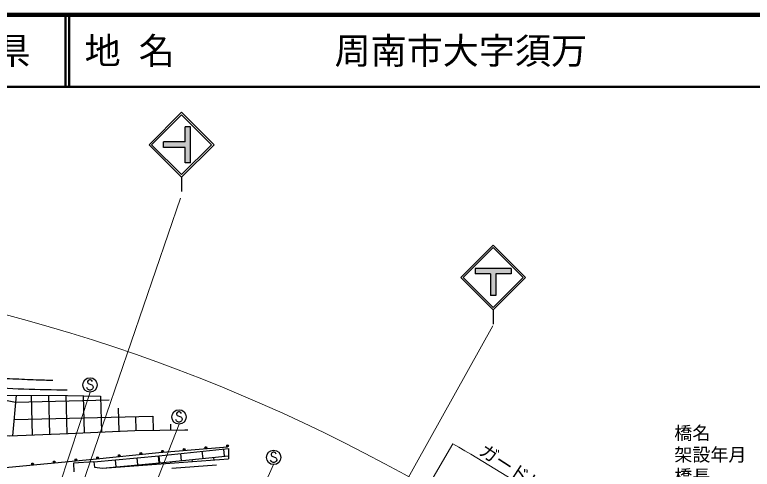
# Model space of a CAD drawing. Units: millimetres, scale not verified. Extents: x 40000 to 680000, y 20000 to 380000.
# Drawn here: x 360694 to 462928, y 316934 to 380000 of the extents above; entities that cross this region are included whole.
import ezdxf
from ezdxf.enums import TextEntityAlignment as Align

# ---------------------------------------------------------------- set-up
doc = ezdxf.new("R2010")
doc.units = ezdxf.units.MM
doc.header["$LTSCALE"] = 1000
for name, color, linetype, lineweight in [('M-BGD', 7, 'Continuous', 25), ('M-STR-HTXT', 7, 'Continuous', 13), ('M-STR-STRC', 7, 'Continuous', 25), ('M-TTL', 2, 'Continuous', 140), ('M-TTL-LINE', 7, 'Continuous', 50)]:
    doc.layers.add(name, color=color, linetype=linetype, lineweight=lineweight)
doc.layers.add('M-BMK-HTXT', color=7, linetype='Continuous')
doc.layers.add('M-TTL-TXT', color=7, linetype='Continuous')
doc.styles.add('ＭＳ ゴシック', font='')
doc.styles.get('ＭＳ ゴシック').set_extended_font_data('MS Gothic')

msp = doc.modelspace()

# ---------------------------------------------------------------- hatches: boundary and pattern name
at = {"layer": 'M-STR-STRC'}
for points in [[(381314, 362343), (384314, 362343), (384314, 364468), (385064, 364468), (385064, 359468), (384314, 359468), (384314, 361593), (381314, 361593)], [(424515, 344796), (429515, 344796), (429515, 344046), (427390, 344046), (427390, 341046), (426640, 341046), (426640, 344046), (424515, 344046)]]:
    msp.add_hatch(color=256, dxfattribs=at).paths.add_polyline_path(points)

# ---------------------------------------------------------------- linework, layer by layer
at = {"layer": 'M-BGD'}
for p, q in [((316359, 335166), (360801, 326247)), ((360883, 327198), (360396, 321578)), ((362974, 327184), (363111, 321686)), ((365375, 327167), (365510, 321782)), ((367776, 327150), (367908, 321877)), ((360801, 326247), (373792, 326573)), ((370177, 327121), (370306, 321986)), ((372579, 327091), (372704, 322096)), ((375022, 325403), (375102, 322207)), ((360592, 323841), (379851, 324324)), ((377451, 324264), (377500, 322312)), ((379851, 324324), (379900, 322347)), ((382280, 323185), (382300, 322381)), ((368110, 321885), (377359, 322310)), ((383663, 319122), (383764, 318127)), ((386647, 319427), (386749, 318432)), ((389632, 319731), (389733, 318736)), ((390305, 319800), (390319, 318366)), ((371635, 317982), (371744, 317239)), ((374623, 318258), (374715, 317263)), ((377610, 318534), (377702, 317538)), ((380597, 318810), (380689, 317814)), ((380678, 318818), (380780, 317823)), ((380744, 317819), (390315, 318796)), ((382272, 317975), (382292, 317776)), ((385257, 318280), (385286, 317996)), ((388241, 318584), (388279, 318216)), ((372840, 317089), (380744, 317819)), ((373221, 317125), (373222, 317110)), ((376208, 317401), (376215, 317330)), ((379195, 317676), (379207, 317549)), ((382475, 317093), (388658, 317547))]:
    msp.add_line(p, q, dxfattribs=at)
for points in [[(272091, 325297), (272479, 327790), (280076, 331426), (295102, 335565), (313854, 336644), (323275, 336303), (339846, 333000), (356594, 327228), (368022, 327148), (372579, 327091)], [(272091, 325297), (279684, 326679), (291059, 328224), (300688, 328355), (315874, 327817), (331959, 325963), (342022, 324013), (353858, 321787), (359904, 321559), (368110, 321885)], [(377359, 322310), (384279, 322409), (384700, 322417)], [(371635, 317982), (380678, 318818), (390305, 319800)], [(371635, 317982), (368823, 317766), (368868, 316584)], [(371744, 317239), (372877, 317085), (390319, 318366)]]:
    msp.add_lwpolyline(points, dxfattribs=at)
for points, knots in [([(365967, 329260), (365202, 329269), (364437, 329284), (363673, 329312), (362597, 329351), (361521, 329415), (360445, 329454), (359133, 329502), (357820, 329512), (356512, 329601), (355491, 329670), (354472, 329786), (353453, 329895), (352023, 330048), (350593, 330189), (349160, 330308), (348511, 330362), (347862, 330412), (347213, 330461)], [0, 0, 0, 0, 1, 1, 1, 2, 2, 2, 3, 3, 3, 4, 4, 4, 5, 5, 5, 6, 6, 6, 6]), ([(367939, 327930), (367464, 327928), (366988, 327928), (366513, 327930), (364483, 327939), (362453, 327993), (360427, 328109), (358427, 328223), (356431, 328399), (354434, 328552), (353756, 328604), (353078, 328653), (352400, 328702)], [0, 0, 0, 0, 1, 1, 1, 2, 2, 2, 3, 3, 3, 4, 4, 4, 4])]:
    msp.add_open_spline(points, degree=3, knots=knots, dxfattribs=at)
at = {"layer": 'M-STR-HTXT'}
for p, q in [((368161, 309335), (383682, 354532)), ((426965, 336821), (405041, 297495)), ((371126, 327634), (365381, 310140)), ((383464, 323194), (376761, 306094)), ((421402, 320477), (418388, 315228)), ((396586, 317581), (388845, 300917))]:
    msp.add_line(p, q, dxfattribs=at)
for radius, start, end in [(240000, 49.60537, 97.96635), (247000, 52.9189, 60.14121)]:
    msp.add_arc((298429, 106265), radius, start, end, dxfattribs=at)
at = {"layer": 'M-STR-STRC'}
for p, q in [((379314, 361969), (383814, 366469)), ((379668, 361969), (383814, 366115)), ((388315, 361968), (383814, 366469)), ((387961, 361968), (383814, 366115)), ((385064, 364468), (384314, 364468)), ((384314, 362343), (384314, 364468)), ((385064, 359468), (385064, 364468)), ((379314, 361969), (383814, 357468)), ((379668, 361969), (383814, 357822)), ((381314, 361593), (381314, 362343)), ((384314, 362343), (381314, 362343)), ((383814, 357822), (387961, 361968)), ((383815, 357468), (388315, 361968)), ((384314, 361593), (381314, 361593)), ((384314, 359468), (384314, 361593)), ((385064, 359468), (384314, 359468)), ((383814, 357468), (383814, 355468)), ((422516, 343546), (427016, 348046)), ((422869, 343546), (427016, 347693)), ((431516, 343546), (427016, 348046)), ((431162, 343546), (427016, 347693)), ((429515, 344796), (424515, 344796)), ((424515, 344796), (424515, 344046)), ((429515, 344796), (429515, 344046)), ((422516, 343546), (427016, 339046)), ((422869, 343546), (427016, 339399)), ((426640, 344046), (424515, 344046)), ((426640, 344046), (426640, 341046)), ((427016, 339399), (431162, 343546)), ((427016, 339046), (431516, 343546)), ((427390, 344046), (427390, 341046)), ((429515, 344046), (427390, 344046)), ((427390, 341046), (426640, 341046)), ((427016, 339046), (427016, 337046)), ((370853, 329271), (370762, 329089)), ((371035, 329362), (370853, 329271)), ((371216, 329362), (371035, 329362)), ((371398, 329271), (371216, 329362)), ((371489, 329089), (371398, 329271)), ((370762, 328089), (370671, 328271)), ((370762, 329089), (370762, 328998)), ((370762, 328998), (370853, 328816)), ((370853, 328816), (371398, 328634)), ((371398, 328634), (371489, 328544)), ((371489, 328544), (371580, 328362)), ((371580, 328271), (371489, 328089)), ((371580, 328362), (371580, 328271)), ((370853, 327998), (370762, 328089)), ((371035, 327907), (370853, 327998)), ((371216, 327907), (371035, 327907)), ((371398, 327998), (371216, 327907)), ((371489, 328089), (371398, 327998)), ((383191, 324830), (383101, 324649)), ((383101, 324649), (383101, 324558)), ((383101, 324558), (383191, 324376)), ((383373, 324921), (383191, 324830)), ((383191, 324376), (383737, 324194)), ((383555, 324921), (383373, 324921)), ((383737, 324830), (383555, 324921)), ((383828, 324649), (383737, 324830)), ((383737, 324194), (383828, 324103)), ((383828, 324103), (383919, 323921)), ((383101, 323649), (383010, 323830)), ((383191, 323558), (383101, 323649)), ((383373, 323467), (383191, 323558)), ((383555, 323467), (383373, 323467)), ((383737, 323558), (383555, 323467)), ((383828, 323649), (383737, 323558)), ((383919, 323830), (383828, 323649)), ((383919, 323921), (383919, 323830)), ((396313, 319217), (396222, 319036)), ((396222, 319036), (396222, 318945)), ((396495, 319308), (396313, 319217)), ((396677, 319308), (396495, 319308)), ((396858, 319217), (396677, 319308)), ((396949, 319036), (396858, 319217)), ((396222, 318036), (396131, 318217)), ((396222, 318945), (396313, 318763)), ((396313, 317945), (396222, 318036)), ((396313, 318763), (396858, 318581)), ((396858, 318581), (396949, 318490)), ((396949, 318036), (396858, 317945)), ((396949, 318490), (397040, 318308)), ((397040, 318217), (396949, 318036)), ((397040, 318308), (397040, 318217)), ((396495, 317854), (396313, 317945)), ((396677, 317854), (396495, 317854)), ((396858, 317945), (396677, 317854))]:
    msp.add_line(p, q, dxfattribs=at)
msp.add_lwpolyline([(258500, 322314), (262496, 322062), (272447, 322825), (275790, 323477), (291123, 325075), (300890, 325059), (315634, 324358), (331480, 322551), (339693, 321276), (353040, 318420), (358917, 317154), (371571, 318332), (380645, 319264), (390206, 320069)], dxfattribs=at)
for centre, radius in [((371126, 328634), 1000), ((383464, 324194), 1000), ((387191, 319941), 125), ((387191, 319941), 75), ((390196, 320194), 125), ((390196, 320194), 75), ((390196, 320194), 25), ((378179, 319136), 125), ((378179, 319136), 75), ((378179, 319136), 25), ((381181, 319435), 125), ((381181, 319435), 75), ((381181, 319435), 25), ((384186, 319688), 125), ((384186, 319688), 75), ((384186, 319688), 25), ((387191, 319941), 25), ((396586, 318581), 1000), ((366176, 317955), 125), ((366176, 317955), 75), ((366176, 317955), 25), ((369178, 318235), 125), ((369178, 318235), 75), ((369178, 318235), 25), ((372179, 318520), 125), ((372179, 318520), 75), ((372179, 318520), 25), ((375179, 318828), 125), ((375179, 318828), 75), ((375179, 318828), 25), ((363173, 317676), 125), ((363173, 317676), 75), ((363173, 317676), 25)]:
    msp.add_circle(centre, radius, dxfattribs=at)
at = {"layer": 'M-TTL'}
msp.add_line((680000, 380000), (40000, 380000), dxfattribs=at)
at = {"layer": 'M-TTL-LINE'}
for p, q in [((367750, 380000), (367750, 370000)), ((368250, 380000), (368250, 370000)), ((40000, 370000), (680000, 370000))]:
    msp.add_line(p, q, dxfattribs=at)

# ---------------------------------------------------------------- texts
at = {"layer": 'M-BMK-HTXT', "style": 'ＭＳ ゴシック'}
for s, p in [('橋名', (452127, 320490)), ('架設年月', (452127, 317490)), ('橋長', (452127, 314490))]:
    msp.add_text(s, height=1833, dxfattribs=at).set_placement(p, align=Align.BOTTOM_LEFT)
at = {"layer": 'M-STR-HTXT', "style": 'ＭＳ ゴシック'}
msp.add_text('ガードレール\u3000L=28.0', height=1833, rotation=326.961, dxfattribs=at).set_placement((424612, 318602), align=Align.BOTTOM_LEFT)
at = {"layer": 'M-TTL-TXT', "style": 'ＭＳ ゴシック'}
msp.add_text('山\u3000口\u3000県', height=3666, dxfattribs=at).set_placement((350375, 375000), align=Align.MIDDLE_CENTER)
for s, p in [('地 名', (370380, 375000)), ('周南市大字須万', (405024, 375000))]:
    msp.add_text(s, height=3666, dxfattribs=at).set_placement(p, align=Align.MIDDLE_LEFT)

doc.saveas('drawing.dxf')
